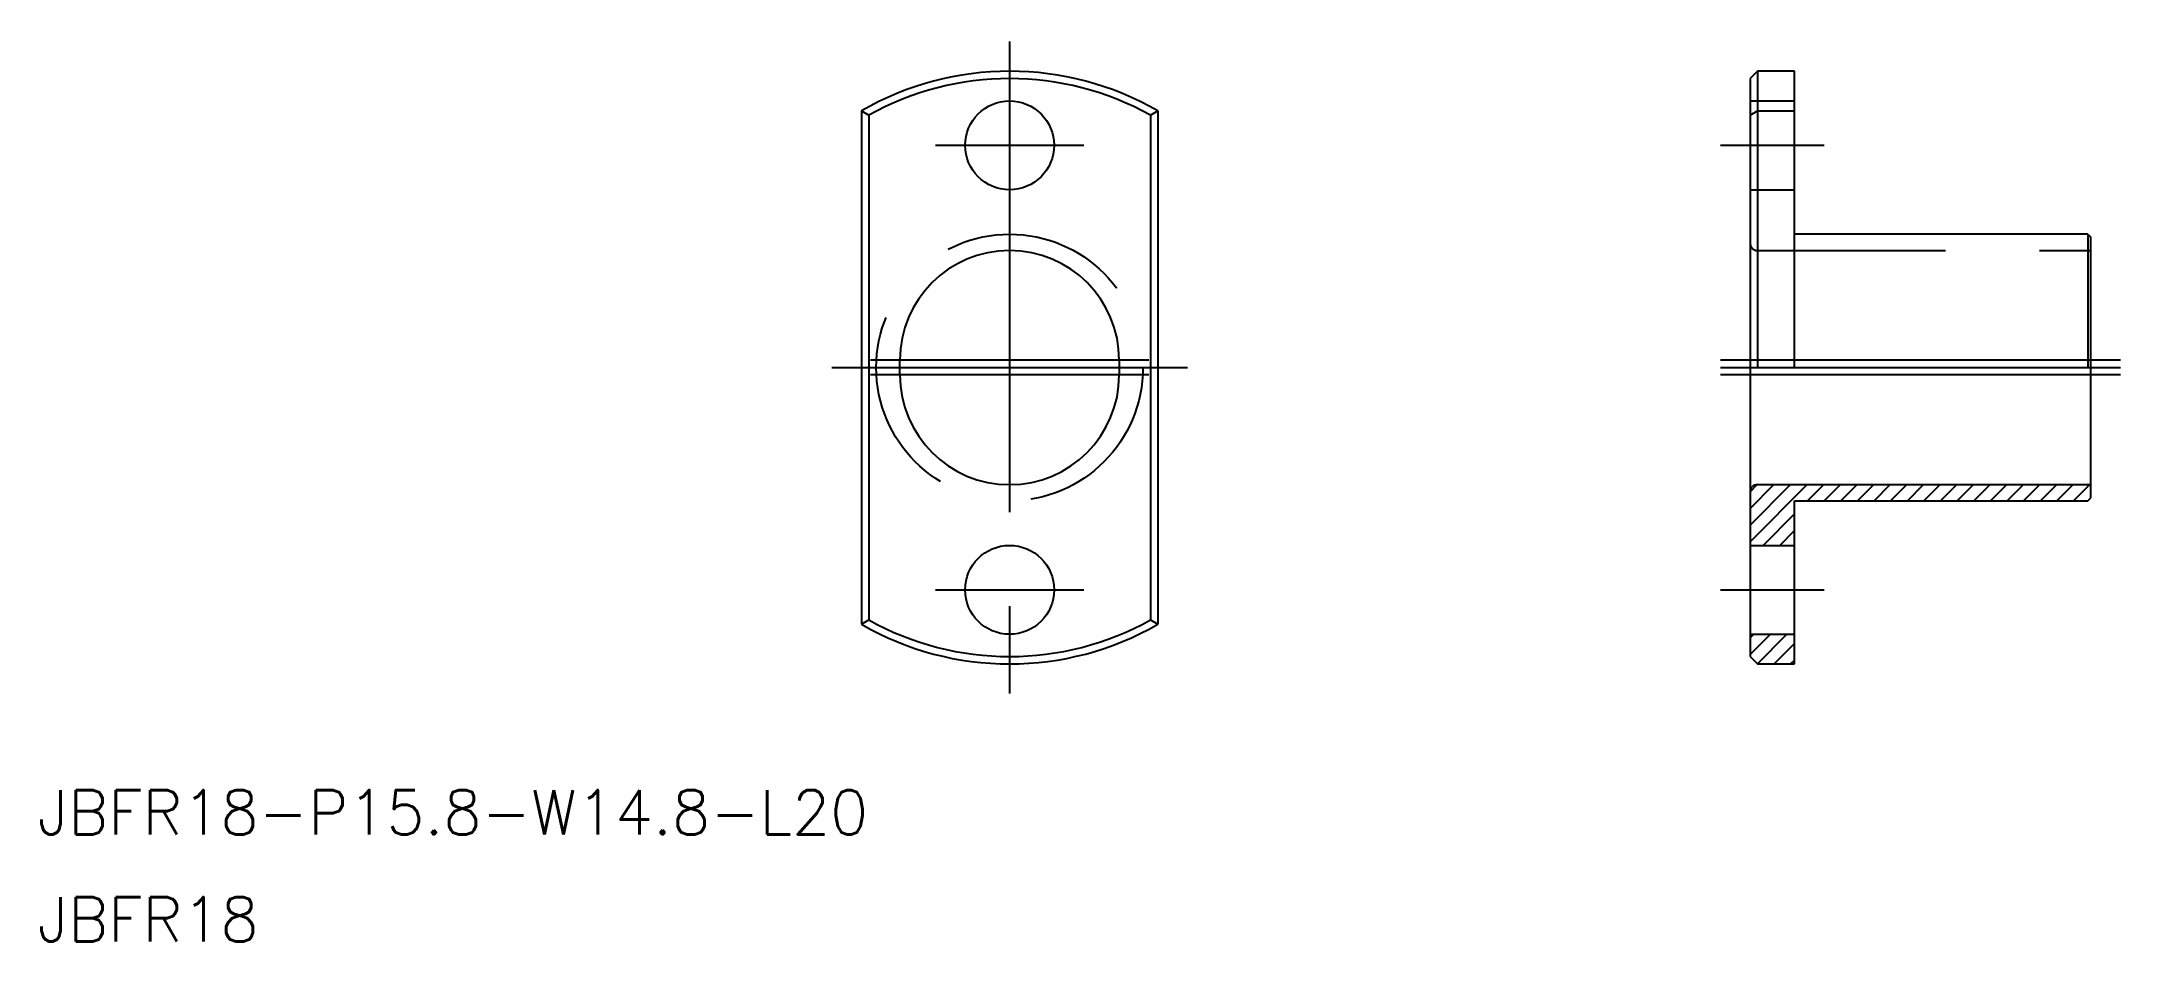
# Model space of a CAD drawing. Extents: x -65 to 75, y -39 to 22.
import ezdxf

# ---------------------------------------------------------------- set-up
doc = ezdxf.new("R2010")
doc.units = 0
doc.linetypes.add('CENTER', pattern=[50.8, 31.75, -6.35, 6.35, -6.35])
doc.linetypes.add('DASHED', pattern=[19.05, 12.7, -6.35])
doc.layers.get('0').update_dxf_attribs({"linetype": 'CONTINUOUS'})
doc.layers.add('CENTER', color=1, linetype='CENTER')
doc.styles.get("Standard").update_dxf_attribs({"font": 'txt.shx', "height": 3, "bigfont": 'bigfont.shx'})

msp = doc.modelspace()

# ---------------------------------------------------------------- linework, layer by layer
at = {"color": 7, "linetype": 'CONTINUOUS'}
for p, q in [((50.48, 20), (49.98, 19.5)), ((50.48, 20), (50.48, 0)), ((52.98, 20), (50.48, 20)), ((52.98, 0), (52.98, 20)), ((49.98, 19.5), (49.98, -19.5)), ((-10, 17.32), (-10, -17.32)), ((-10, 17.32), (-9.5, 17.03)), ((-9.5, 17.03), (-9.5, -17.03)), ((9.5, 17.03), (10, 17.32)), ((9.5, 17.03), (9.5, -17.03)), ((10, 17.32), (10, -17.32)), ((49.98, 17.03), (50.48, 17.32)), ((50.48, 17.32), (52.98, 17.32)), ((72.78, 9), (52.98, 9)), ((72.78, 9), (72.78, 0)), ((72.78, 9), (72.98, 8.8)), ((72.98, -8.8), (72.98, 8.8)), ((-7.4, -0.5), (-7.4, 0.5)), ((7.4, 0.5), (7.4, -0.5)), ((50.48, -7.9), (72.98, -7.9)), ((52.98, -9), (72.78, -9)), ((52.98, -20), (52.98, -9)), ((72.78, -9), (72.98, -8.8)), ((49.98, -12), (52.98, -12)), ((-10, -17.32), (-9.5, -17.03)), ((9.5, -17.03), (10, -17.32)), ((49.98, -18), (52.98, -18)), ((49.98, -19.5), (50.48, -20)), ((50.48, -20), (52.98, -20))]:
    msp.add_line(p, q, dxfattribs=at)
at = {"color": 3, "linetype": 'DASHED'}
for p, q in [((49.98, 18), (52.98, 18)), ((49.98, 12), (52.98, 12)), ((50.48, 7.9), (72.98, 7.9))]:
    msp.add_line(p, q, dxfattribs=at)
at = {"color": 3, "linetype": 'CONTINUOUS'}
for p, q in [((49.98, -8.39), (50.47, -7.9)), ((49.98, -9.51), (51.59, -7.9)), ((49.98, -10.64), (52.72, -7.9)), ((49.98, -11.76), (53.84, -7.9)), ((53.86, -9), (54.96, -7.9)), ((54.98, -9), (56.08, -7.9)), ((56.11, -9), (57.21, -7.9)), ((57.23, -9), (58.33, -7.9)), ((58.35, -9), (59.45, -7.9)), ((59.47, -9), (60.57, -7.9)), ((60.6, -9), (61.7, -7.9)), ((61.72, -9), (62.82, -7.9)), ((62.84, -9), (63.94, -7.9)), ((63.96, -9), (65.06, -7.9)), ((65.09, -9), (66.19, -7.9)), ((66.21, -9), (67.31, -7.9)), ((67.33, -9), (68.43, -7.9)), ((68.45, -9), (69.55, -7.9)), ((69.58, -9), (70.68, -7.9)), ((70.7, -9), (71.8, -7.9)), ((71.82, -9), (72.92, -7.9)), ((50.86, -12), (52.98, -9.88)), ((51.98, -12), (52.98, -11)), ((49.98, -18.25), (50.23, -18)), ((49.98, -19.37), (51.35, -18)), ((50.48, -20), (52.47, -18)), ((51.6, -20), (52.98, -18.62)), ((52.72, -20), (52.98, -19.74))]:
    msp.add_line(p, q, dxfattribs=at)
at = {"color": 7, "linetype": 'CONTINUOUS'}
for centre in [(0, 15), (0, -15)]:
    msp.add_circle(centre, 3, dxfattribs=at)
at = {"color": 3, "linetype": 'DASHED'}
msp.add_circle((0, 0), 9, dxfattribs=at)
at = {"color": 7, "linetype": 'CONTINUOUS'}
for centre, radius, start, end in [((0, 0), 20, 60, 120), ((0, 0), 19.5, 60.8446, 119.1554), ((0, 0.5), 7.4, 0, 180), ((0, -0.5), 7.4, 180, 0), ((50.48, -8.4), 0.5, 90, 180), ((0, 0), 20, 240, 300), ((0, 0), 19.5, 240.8446, 299.1554)]:
    msp.add_arc(centre, radius, start, end, dxfattribs=at)
at = {"color": 3, "linetype": 'DASHED'}
msp.add_arc((50.48, 8.4), 0.5, 180, 270, dxfattribs=at)
at = {"layer": 'CENTER', "color": 1, "linetype": 'CENTER'}
for p, q in [((0, 22), (0, -22)), ((-5, 15), (5, 15)), ((47.98, 15), (54.98, 15)), ((-12, 0), (12, 0)), ((9.4, 0.5), (-9.4, 0.5)), ((74.98, 0.5), (47.98, 0.5)), ((47.98, 0), (74.98, 0)), ((9.4, -0.5), (-9.4, -0.5)), ((74.98, -0.5), (47.98, -0.5)), ((-5, -15), (5, -15)), ((47.98, -15), (54.98, -15))]:
    msp.add_line(p, q, dxfattribs=at)

# ---------------------------------------------------------------- texts
at = {"color": 7, "linetype": 'CONTINUOUS'}
for s, p in [('JBFR18-P15.8-W14.8-L20', (-65.6, -31.51)), ('JBFR18', (-65.6, -38.73))]:
    msp.add_text(s, height=3, dxfattribs=at).set_placement(p)

doc.saveas('drawing.dxf')
